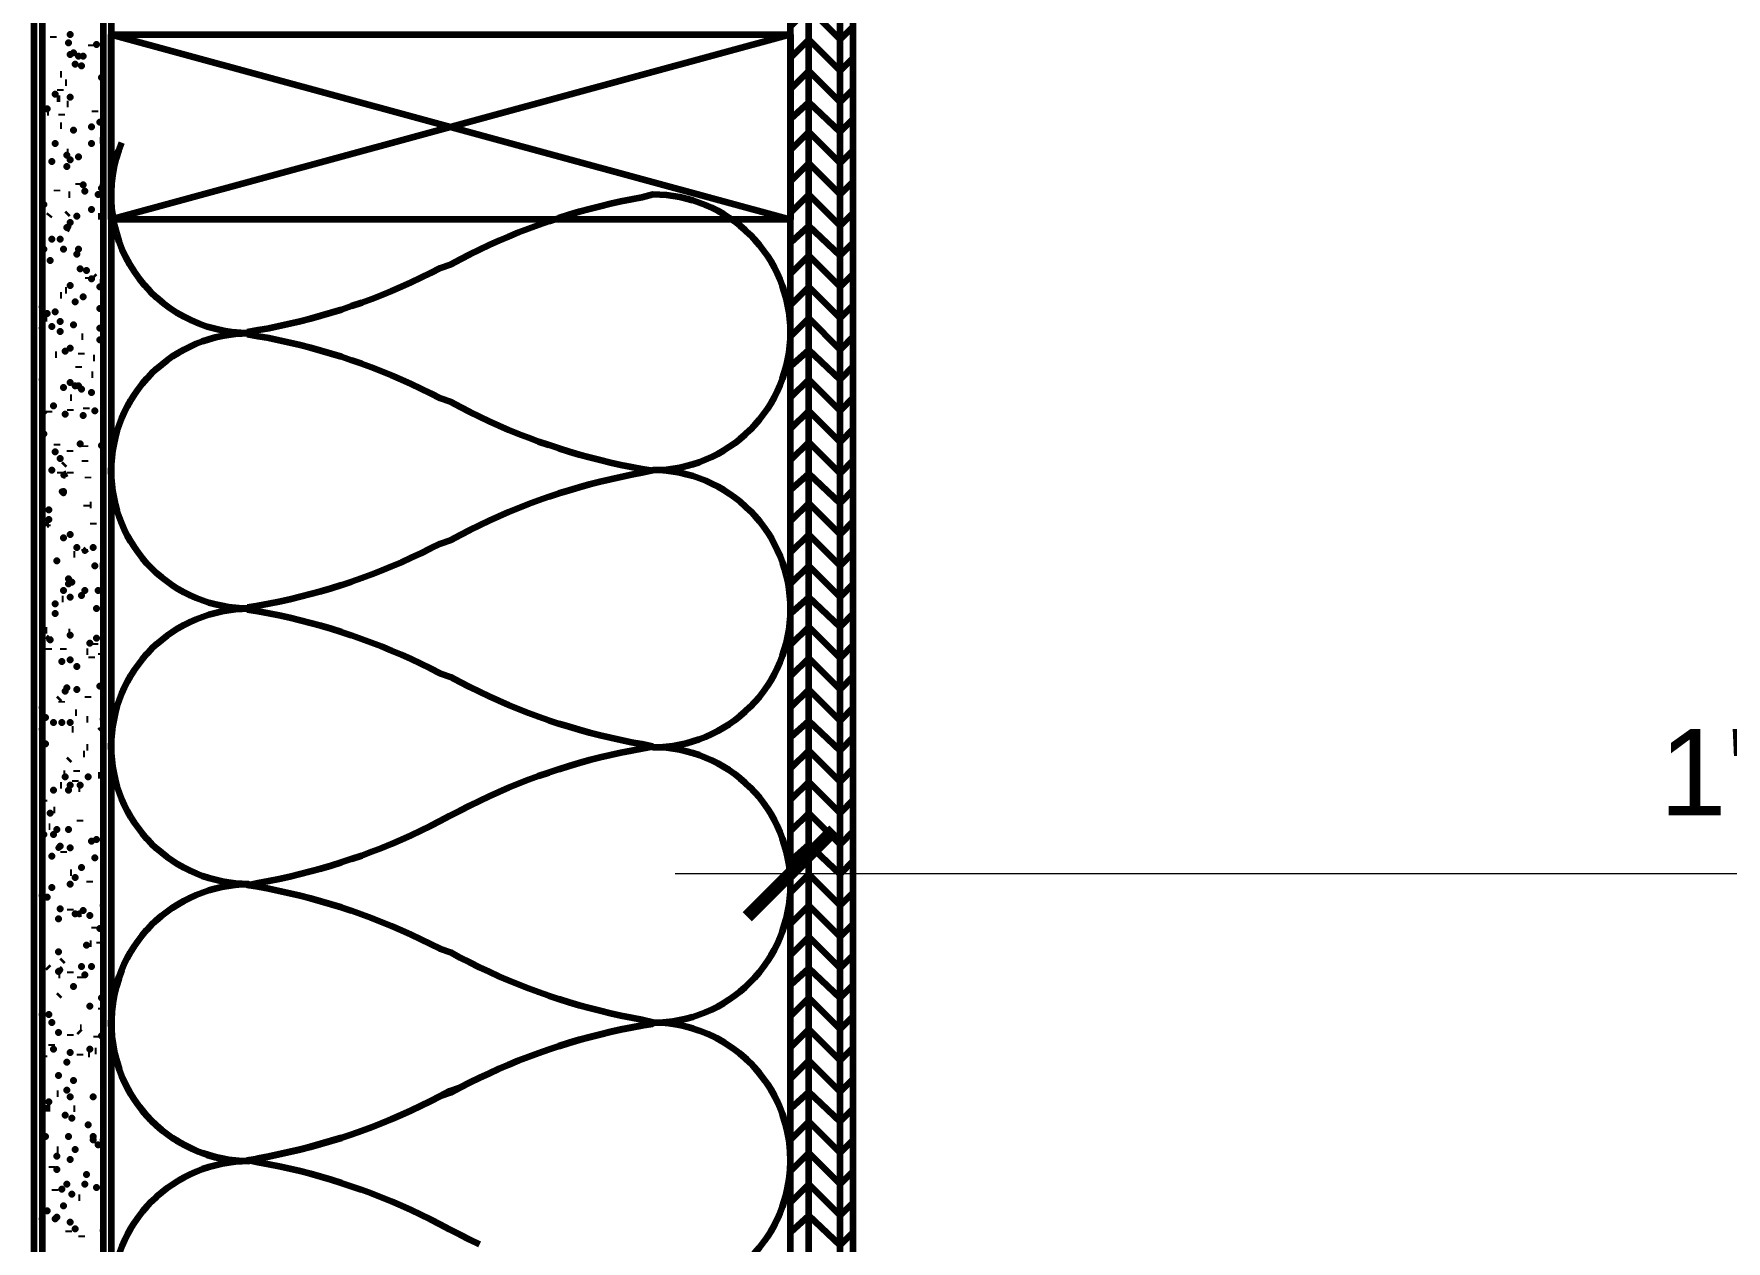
# Model space of a CAD drawing. Extents: x 207.7 to 257.7, y 176.6 to 255.2.
# Drawn here: x 210.38 to 225.05, y 224.95 to 235.4 of the extents above; entities that cross this region are included whole.
import ezdxf

# ---------------------------------------------------------------- set-up
doc = ezdxf.new("R2010")
doc.units = 0
doc.header["$MEASUREMENT"] = 0
for name, color, linetype, lineweight in [('Dt-Dim', 3, 'Continuous', 20), ('Dt-Line 1', 9, 'Continuous', 0), ('Dt-Line 2', 6, 'Continuous', 9), ('Dt-Line 3', 7, 'Continuous', 15)]:
    doc.layers.add(name, color=color, linetype=linetype, lineweight=lineweight)
doc.styles.get("Standard").update_dxf_attribs({"font": 'Arial.ttf'})
doc.dimstyles.new('1 & 1 Half111', dxfattribs={"dimtxt": 0.75, "dimasz": 0.75, "dimexe": 1, "dimexo": 0.375, "dimgap": 0.5, "dimtad": 1, "dimdec": 4, "dimzin": 3, "dimdsep": 46, "dimlunit": 4, "dimtxsty": 'Standard', "dimblk": 'ARCHTICK', "dimcen": 0.09375, "dimdle": 1, "dimclrd": 253, "dimclre": 253, "dimclrt": 256, "dimadec": 0, "dimazin": 0, "dimtfac": 0.6, "dimtdec": 4, "dimtix": 1, "dimtmove": 2, "dimatfit": 0, "dimfxl": 1, "dimfrac": 1, "dimtolj": 1, "dimtzin": 0, "dimlwd": 9, "dimlwe": 9, "dimarcsym": 0})

# ---------------------------------------------------------------- blocks, each defined once
blk = doc.blocks.new('_ARCHTICK')
at = {"color": 0, "linetype": 'ByBlock', "const_width": 0.15}
blk.add_lwpolyline([(-0.5, -0.5), (0.5, 0.5)], dxfattribs=at)
blk = doc.blocks.new('*D2')
at = {"layer": 'Defpoints', "color": 0, "transparency": 16777216}
for p in [(216.938, 228.766), (234.081, 228.823), (234.081, 228.13)]:
    blk.add_point(p, dxfattribs=at)
at = {"layer": 'Dt-Dim', "color": 253, "lineweight": 9, "transparency": 16777216}
for p, q in [((216.938, 228.391), (216.938, 227.13)), ((234.081, 228.448), (234.081, 227.13)), ((215.938, 228.13), (235.081, 228.13))]:
    blk.add_line(p, q, dxfattribs=at)
at = {"layer": 'Dt-Dim', "color": 253, "lineweight": 9, "transparency": 16777216, "xscale": 0.75, "yscale": 0.75, "zscale": 0.75, "rotation": 180}
blk.add_blockref('_ARCHTICK', (216.938, 228.13), dxfattribs=at)
at = {"layer": 'Dt-Dim', "color": 253, "lineweight": 9, "transparency": 16777216, "xscale": 0.75, "yscale": 0.75, "zscale": 0.75}
blk.add_blockref('_ARCHTICK', (234.081, 228.13), dxfattribs=at)
at = {"layer": 'Dt-Dim', "transparency": 16777216, "insert": (225.509, 229.007), "char_height": 0.75, "attachment_point": 5}
blk.add_mtext('\\A1;1\'-4"', dxfattribs=at)

msp = doc.modelspace()

# ---------------------------------------------------------------- linework, layer by layer
at = {"layer": 'Dt-Line 1', "linetype": 'Continuous', "lineweight": 158}
for p, q in [((210.55218, 235.36612), (210.55218, 235.3804)), ((210.88075, 235.29469), (210.88075, 235.30897)), ((210.45218, 235.03755), (210.46647, 235.03755)), ((210.60933, 235.05184), (210.62361, 235.05184)), ((210.60933, 234.92327), (210.60933, 234.90898)), ((210.65218, 234.9804), (210.66647, 234.9804)), ((210.66647, 234.79469), (210.68075, 234.79469)), ((210.49504, 234.72327), (210.50933, 234.72327)), ((210.62361, 234.69469), (210.62361, 234.70898)), ((210.90933, 234.73755), (210.90933, 234.72327)), ((210.60933, 234.60897), (210.62361, 234.60897)), ((210.66647, 234.38041), (210.68075, 234.38041)), ((210.95218, 234.4804), (210.96647, 234.4804)), ((210.58076, 234.05183), (210.58076, 234.03755)), ((210.76647, 234.10897), (210.76647, 234.09469)), ((210.68075, 234.00898), (210.69504, 234.00898)), ((210.50933, 233.82326), (210.52361, 233.83755)), ((210.66647, 233.83755), (210.68075, 233.85184)), ((210.9379, 233.82326), (210.95218, 233.82326)), ((210.65218, 233.1804), (210.66647, 233.1804)), ((210.85218, 233.29469), (210.85218, 233.28041)), ((210.89504, 233.30898), (210.90933, 233.29469)), ((210.95218, 233.25183), (210.96647, 233.25183)), ((210.60933, 233.13755), (210.62361, 233.13755)), ((210.48075, 232.93755), (210.49504, 232.93755)), ((210.79504, 232.7804), (210.80933, 232.7804)), ((210.56647, 232.62325), (210.58076, 232.62325)), ((210.79504, 232.62325), (210.79504, 232.63754)), ((210.89504, 232.59469), (210.90933, 232.59469)), ((210.76647, 232.52325), (210.76647, 232.50897)), ((210.88075, 232.45183), (210.89504, 232.45183)), ((210.50933, 232.13754), (210.50933, 232.12325)), ((210.69504, 232.25183), (210.70933, 232.25183)), ((210.69504, 232.15183), (210.69504, 232.13754)), ((210.8379, 232.15183), (210.8379, 232.16611)), ((210.46647, 232.12325), (210.48075, 232.10897)), ((210.96647, 232.12325), (210.98076, 232.12325)), ((210.58076, 231.85183), (210.58076, 231.83755)), ((210.69504, 231.7804), (210.69504, 231.79468)), ((210.82361, 231.83755), (210.82361, 231.82326)), ((210.82361, 231.70897), (210.82361, 231.69469)), ((210.60933, 231.60897), (210.60933, 231.59468)), ((210.6379, 231.66612), (210.65218, 231.6804)), ((210.69504, 231.60897), (210.69504, 231.59468)), ((210.85218, 231.55182), (210.85218, 231.56611)), ((210.8379, 231.32326), (210.8379, 231.30897)), ((210.86647, 231.32326), (210.88075, 231.32326)), ((210.89504, 231.16612), (210.89504, 231.15183)), ((210.72361, 230.89468), (210.7379, 230.89468)), ((210.95218, 230.79469), (210.96647, 230.79469)), ((210.45218, 230.43754), (210.46647, 230.43754)), ((210.62361, 230.50897), (210.6379, 230.50897)), ((210.48075, 230.23754), (210.49504, 230.23754)), ((210.68075, 230.22326), (210.69504, 230.22326)), ((210.90933, 230.12325), (210.90933, 230.10897)), ((210.50933, 230.06611), (210.50933, 230.0804)), ((210.6379, 230.06611), (210.6379, 230.0804)), ((210.8379, 230.05183), (210.85218, 230.05183)), ((210.88075, 230.00896), (210.88075, 229.99468)), ((210.96647, 230.02325), (210.96647, 230.03754)), ((210.59504, 229.63754), (210.60933, 229.65183)), ((210.85218, 229.65183), (210.85218, 229.66611)), ((210.62361, 229.60896), (210.62361, 229.62325)), ((210.7379, 229.52325), (210.75218, 229.52325)), ((210.70933, 229.3804), (210.72361, 229.3804)), ((210.8379, 229.46611), (210.85218, 229.46611)), ((210.95218, 229.36611), (210.96647, 229.3804)), ((210.8379, 229.22326), (210.85218, 229.22326)), ((210.68075, 229.10897), (210.69504, 229.12326)), ((210.80933, 229.16611), (210.82361, 229.16611)), ((210.6379, 228.99468), (210.65218, 228.99468)), ((210.7379, 228.93754), (210.7379, 228.92326)), ((210.75218, 229.00897), (210.75218, 229.02326)), ((210.9379, 228.98039), (210.95218, 228.98039)), ((210.96647, 229.02326), (210.98076, 229.02326)), ((210.46647, 228.76611), (210.46647, 228.75183)), ((210.60933, 228.89468), (210.62361, 228.89468)), ((210.76647, 228.86611), (210.78076, 228.86611)), ((210.55218, 228.6804), (210.56647, 228.6804)), ((210.50933, 228.53753), (210.52361, 228.53753)), ((210.78076, 228.5804), (210.78076, 228.59468)), ((210.6379, 228.32325), (210.6379, 228.30897)), ((210.96647, 228.28039), (210.98076, 228.28039)), ((210.69504, 228.13754), (210.70933, 228.13754)), ((210.86647, 228.05183), (210.86647, 228.06611)), ((210.69504, 227.82325), (210.69504, 227.80896)), ((210.90933, 227.65182), (210.90933, 227.66611)), ((210.86647, 227.52325), (210.88075, 227.52325)), ((210.95218, 227.52325), (210.95218, 227.53753)), ((210.49504, 227.32325), (210.50933, 227.30897)), ((210.62361, 227.36611), (210.6379, 227.38039)), ((210.59504, 227.25182), (210.60933, 227.25182)), ((210.69504, 227.28039), (210.69504, 227.26611)), ((210.78076, 227.23753), (210.78076, 227.22325)), ((210.59504, 227.06611), (210.60933, 227.08039)), ((210.96647, 226.95182), (210.96647, 226.96611)), ((210.69504, 226.73753), (210.69504, 226.72325)), ((210.76647, 226.76611), (210.78076, 226.75182)), ((210.78076, 226.79468), (210.79504, 226.79468)), ((210.92361, 226.72325), (210.92361, 226.70896)), ((210.5379, 226.63753), (210.5379, 226.65182)), ((210.78076, 226.55182), (210.78076, 226.5661)), ((210.85218, 226.5661), (210.86647, 226.5661)), ((210.90933, 226.59468), (210.92361, 226.59468)), ((210.46647, 226.55182), (210.46647, 226.53753)), ((210.58076, 226.22325), (210.59504, 226.22325)), ((210.72361, 226.09468), (210.7379, 226.09468)), ((210.58076, 225.73753), (210.59504, 225.73753)), ((210.90933, 225.79468), (210.92361, 225.80896)), ((210.5379, 225.59467), (210.5379, 225.58039)), ((210.46647, 225.52325), (210.48075, 225.52325)), ((210.56647, 225.38039), (210.56647, 225.39467)), ((210.76647, 225.32325), (210.78076, 225.32325)), ((210.68075, 225.03753), (210.68075, 225.02324)), ((210.79504, 224.99467), (210.79504, 224.98039))]:
    msp.add_line(p, q, dxfattribs=at)
at = {"layer": 'Dt-Line 1', "linetype": 'Continuous', "lineweight": 211}
for p, q in [((216.93791, 235.3947), (211.05218, 233.79469)), ((211.05218, 235.3947), (216.93791, 233.79469))]:
    msp.add_line(p, q, dxfattribs=at)
at = {"layer": 'Dt-Line 1', "linetype": 'Continuous', "lineweight": 158}
for points in [[(217.48077, 235.46612), (217.36648, 235.35183), (217.09505, 235.62327), (216.93791, 235.46612)], [(210.69504, 235.3947), (210.69504, 235.3947), (210.69504, 235.39471)], [(210.68075, 235.32326), (210.68075, 235.32326), (210.68075, 235.32327)], [(210.69504, 235.22327), (210.69504, 235.22327), (210.69504, 235.22328)], [(210.72361, 235.23755), (210.72361, 235.23755), (210.72361, 235.23757)], [(210.92361, 235.30897), (210.92361, 235.30897), (210.92361, 235.30899)], [(217.48077, 235.19469), (217.36648, 235.08041), (217.09505, 235.35183), (216.93791, 235.19469)], [(210.7379, 235.13754), (210.7379, 235.13754), (210.7379, 235.13756)], [(210.76647, 235.20898), (210.76647, 235.20898), (210.76647, 235.20899)], [(210.79504, 235.12326), (210.79504, 235.12326), (210.79504, 235.12327)], [(210.80933, 235.20898), (210.80933, 235.20898), (210.80933, 235.20899)], [(217.48077, 234.92327), (217.36648, 234.80897), (217.09505, 235.08041), (216.93791, 234.92327)], [(210.96647, 235.02326), (210.96647, 235.02326), (210.96647, 235.02327)], [(210.56647, 234.88041), (210.56647, 234.88041), (210.56647, 234.88042)], [(210.60933, 234.83754), (210.59504, 234.83754), (210.58076, 234.83754)], [(217.48077, 234.66612), (217.36648, 234.55184), (217.09505, 234.80897), (216.93791, 234.66612)], [(210.49504, 234.75184), (210.49504, 234.75184), (210.49504, 234.75185)], [(210.95218, 234.63754), (210.95218, 234.63754), (210.95218, 234.63756)], [(210.72361, 234.56612), (210.72361, 234.56612), (210.72361, 234.56614)], [(210.88075, 234.59469), (210.88075, 234.59469), (210.88075, 234.5947)], [(217.48077, 234.39469), (217.36648, 234.2804), (217.09505, 234.55184), (216.93791, 234.39469)], [(210.56647, 234.45183), (210.56647, 234.45183), (210.56647, 234.45184)], [(210.66647, 234.35184), (210.66647, 234.35184), (210.66647, 234.35185)], [(210.76647, 234.33755), (210.76647, 234.33755), (210.76647, 234.33756)], [(210.88075, 234.45183), (210.88075, 234.45183), (210.88075, 234.45184)], [(210.5379, 234.29469), (210.5379, 234.29469), (210.5379, 234.2947)], [(210.66647, 234.25183), (210.66647, 234.25183), (210.66647, 234.25184)], [(210.69504, 234.30897), (210.69504, 234.30897), (210.69504, 234.30899)], [(217.48077, 234.12326), (217.36648, 234.00898), (217.09505, 234.2804), (216.93791, 234.12326)], [(210.80933, 234.09469), (210.80933, 234.09469), (210.80933, 234.0947)], [(210.96647, 234.06611), (210.96647, 234.06611), (210.96647, 234.06613)], [(210.98076, 234.09469), (210.98076, 234.09469), (210.98076, 234.0947)], [(210.46647, 233.92326), (210.46647, 233.92326), (210.46647, 233.92327)], [(210.82361, 234.03755), (210.82361, 234.03755), (210.82361, 234.03756)], [(210.9379, 234.00898), (210.9379, 234.00898), (210.9379, 234.00899)], [(217.48077, 233.85184), (217.36648, 233.73754), (217.09505, 234.00898), (216.93791, 233.85184)], [(210.69504, 233.76611), (210.69504, 233.76611), (210.69504, 233.76613)], [(210.75218, 233.82326), (210.75218, 233.82326), (210.75218, 233.82328)], [(210.88075, 233.8804), (210.88075, 233.8804), (210.88075, 233.88041)], [(210.5379, 233.62326), (210.5379, 233.62326), (210.5379, 233.62328)], [(210.60933, 233.62326), (210.60933, 233.62326), (210.60933, 233.62328)], [(210.66647, 233.72326), (210.69504, 233.70897)], [(217.48077, 233.59468), (217.36648, 233.48041), (217.09505, 233.73754), (216.93791, 233.59468)], [(210.46647, 233.53754), (210.46647, 233.53754), (210.46647, 233.53756)], [(210.6379, 233.53754), (210.6379, 233.53754), (210.6379, 233.53756)], [(210.75218, 233.49469), (210.75218, 233.49469), (210.75218, 233.49471)], [(210.76647, 233.53754), (210.76647, 233.53754), (210.76647, 233.53756)], [(217.48077, 233.32326), (217.36648, 233.20897), (217.09505, 233.48041), (216.93791, 233.32326)], [(210.52361, 233.43755), (210.52361, 233.43755), (210.52361, 233.43756)], [(210.78076, 233.36611), (210.78076, 233.36611), (210.78076, 233.36613)], [(210.8379, 233.35183), (210.8379, 233.35183), (210.8379, 233.35184)], [(210.69504, 233.22326), (210.69504, 233.22326), (210.69504, 233.22327)], [(210.88075, 233.28041), (210.88075, 233.28041), (210.88075, 233.28042)], [(210.95218, 233.20897), (210.95218, 233.20897), (210.95218, 233.20898)], [(217.48077, 233.05183), (217.36648, 232.93755), (217.09505, 233.20897), (216.93791, 233.05183)], [(210.45218, 233.03754), (210.45218, 233.03754), (210.45218, 233.03756)], [(210.7379, 233.08041), (210.7379, 233.08041), (210.7379, 233.08042)], [(210.80933, 233.12326), (210.80933, 233.12326), (210.80933, 233.12328)], [(210.95218, 233.02326), (210.95218, 233.02326), (210.95218, 233.02327)], [(210.49504, 232.9804), (210.49504, 232.9804), (210.49504, 232.98041)], [(210.56647, 232.99468), (210.56647, 232.99468), (210.56647, 232.9947)], [(210.60933, 232.90898), (210.60933, 232.90898), (210.60933, 232.90899)], [(210.72361, 232.8804), (210.72361, 232.8804), (210.72361, 232.88041)], [(217.48077, 232.7804), (217.36648, 232.66611), (217.09505, 232.93755), (216.93791, 232.7804)], [(210.45218, 232.85183), (210.45218, 232.85183), (210.45218, 232.85184)], [(210.5379, 232.86611), (210.5379, 232.86611), (210.5379, 232.86613)], [(210.60933, 232.82325), (210.60933, 232.82325), (210.60933, 232.82327)], [(210.95218, 232.85183), (210.95218, 232.85183), (210.95218, 232.85184)], [(210.95218, 232.75183), (210.95218, 232.75183), (210.95218, 232.75185)], [(212.23305, 232.79966), (212.32484, 232.78432), (212.4163, 232.76742), (212.50739, 232.74895), (212.59811, 232.72894), (212.68844, 232.70738), (212.77834, 232.68428), (212.86781, 232.65965), (212.95683, 232.63349), (213.04537, 232.60581), (213.13342, 232.57662), (213.22095, 232.54593), (213.30795, 232.51373), (213.3944, 232.48004), (213.48027, 232.44487), (213.56555, 232.40822), (213.65023, 232.37009), (213.73427, 232.3305), (213.81766, 232.28944), (213.90039, 232.24694), (213.99294, 232.21521), (214.07497, 232.17125), (214.15769, 232.12873), (214.24107, 232.08767), (214.32511, 232.04807), (214.40978, 232.00994), (214.49506, 231.97327), (214.58093, 231.93809), (214.66737, 231.90439), (214.75437, 231.87219), (214.8419, 231.84149), (214.92994, 231.81229), (215.01848, 231.7846), (215.10749, 231.75844), (215.19696, 231.7338), (215.28687, 231.71069), (215.37719, 231.68912), (215.4679, 231.66909), (215.559, 231.65062), (215.65045, 231.63371), (215.74224, 231.61836), (215.65045, 231.59852), (215.559, 231.58161), (215.4679, 231.56313), (215.37719, 231.54311), (215.28687, 231.52154), (215.19696, 231.49843), (215.10749, 231.47379), (215.01848, 231.44763), (214.92994, 231.41994), (214.8419, 231.39074), (214.75437, 231.36004), (214.66737, 231.32784), (214.58093, 231.29414), (214.49506, 231.25896), (214.40978, 231.2223), (214.32511, 231.18416), (214.24107, 231.14456), (214.15769, 231.1035), (214.07497, 231.06098), (213.99294, 231.01702), (213.90084, 230.98553), (213.81812, 230.94301), (213.73473, 230.90195), (213.6507, 230.86235), (213.56603, 230.82421), (213.48075, 230.78755), (213.39488, 230.75237), (213.30843, 230.71867), (213.22144, 230.68647), (213.13391, 230.65577), (213.04586, 230.62657), (212.95733, 230.59888), (212.86831, 230.57272), (212.77884, 230.54808), (212.68894, 230.52497), (212.59862, 230.5034), (212.5079, 230.48338), (212.41681, 230.46491), (212.32535, 230.44799), (212.23356, 230.43265)], [(210.65218, 232.65183), (210.65218, 232.65183), (210.65218, 232.65184)], [(210.69504, 232.6804), (210.69504, 232.6804), (210.69504, 232.68041)], [(217.48077, 232.52325), (217.36648, 232.40898), (217.09505, 232.66611), (216.93791, 232.52325)], [(210.45218, 232.40898), (210.45218, 232.40898), (210.45218, 232.40899)], [(210.6379, 232.33754), (210.6379, 232.33754), (210.6379, 232.33755)], [(210.69504, 232.3804), (210.69504, 232.3804), (210.69504, 232.38042)], [(210.7379, 232.35183), (210.7379, 232.35183), (210.7379, 232.35185)], [(210.76647, 232.35183), (210.76647, 232.35183), (210.76647, 232.35185)], [(210.79504, 232.32325), (210.79504, 232.32325), (210.79504, 232.32327)], [(210.88075, 232.29468), (210.88075, 232.29468), (210.88075, 232.2947)], [(217.48077, 232.25183), (217.36648, 232.13754), (217.09505, 232.40898), (216.93791, 232.25183)], [(210.55218, 232.1804), (210.55218, 232.1804), (210.55218, 232.18042)], [(210.90933, 232.13754), (210.90933, 232.13754), (210.90933, 232.13755)], [(217.48077, 231.9804), (217.36648, 231.86612), (217.09505, 232.13754), (216.93791, 231.9804)], [(210.65218, 232.10897), (210.65218, 232.10897), (210.65218, 232.10898)], [(210.80933, 232.09468), (210.80933, 232.09468), (210.80933, 232.0947)], [(210.46647, 231.93754), (210.46647, 231.93754), (210.46647, 231.93755)], [(210.78076, 231.85183), (210.78076, 231.85183), (210.78076, 231.85185)], [(217.48077, 231.70897), (217.36648, 231.59468), (217.09505, 231.86612), (216.93791, 231.70897)], [(210.56647, 231.7804), (210.56647, 231.7804), (210.56647, 231.78041)], [(210.60933, 231.72326), (210.60933, 231.72326), (210.60933, 231.72327)], [(210.96647, 231.83755), (210.96647, 231.83755), (210.96647, 231.83756)], [(210.5379, 231.62325), (210.5379, 231.62325), (210.5379, 231.62327)], [(210.66647, 231.59468), (210.6379, 231.5804), (210.65218, 231.5804)], [(217.48077, 231.45182), (217.36648, 231.33755), (217.09505, 231.59468), (216.93791, 231.45182)], [(210.50933, 231.2804), (210.50933, 231.2804), (210.50933, 231.28042)], [(217.48077, 231.1804), (217.36648, 231.06611), (217.09505, 231.33755), (216.93791, 231.1804)], [(210.50933, 231.15183), (210.49504, 231.15183), (210.49504, 231.13754)], [(210.50933, 231.19468), (210.50933, 231.19468), (210.50933, 231.19469)], [(210.6379, 231.03754), (210.6379, 231.03754), (210.6379, 231.03755)], [(217.48077, 230.90897), (217.36648, 230.79469), (217.09505, 231.06611), (216.93791, 230.90897)], [(210.58076, 230.83754), (210.58076, 230.83754), (210.58076, 230.83755)], [(210.75218, 230.95183), (210.75218, 230.95183), (210.75218, 230.95184)], [(210.8379, 230.93754), (210.82361, 230.92326), (210.82361, 230.93754)], [(210.89504, 230.95183), (210.89504, 230.95183), (210.89504, 230.95184)], [(210.68075, 230.68039), (210.68075, 230.68039), (210.68075, 230.68041)], [(210.90933, 230.79469), (210.90933, 230.79469), (210.90933, 230.7947)], [(217.48077, 230.63754), (217.36648, 230.52325), (217.09505, 230.79469), (216.93791, 230.63754)], [(210.6379, 230.5804), (210.6379, 230.5804), (210.6379, 230.58041)], [(210.68075, 230.63754), (210.68075, 230.63754), (210.68075, 230.63756)], [(210.69504, 230.52325), (210.69504, 230.52325), (210.69504, 230.52326)], [(210.70933, 230.65183), (210.70933, 230.65183), (210.70933, 230.65184)], [(210.79504, 230.53754), (210.79504, 230.53754), (210.79504, 230.53755)], [(210.82361, 230.5804), (210.82361, 230.5804), (210.82361, 230.58041)], [(210.9379, 230.5804), (210.9379, 230.5804), (210.9379, 230.58041)], [(217.48077, 230.38039), (217.36648, 230.26611), (217.09505, 230.52325), (216.93791, 230.38039)], [(210.56647, 230.46611), (210.56647, 230.46611), (210.56647, 230.46613)], [(210.56647, 230.38039), (210.56647, 230.38039), (210.56647, 230.38041)], [(210.92361, 230.42326), (210.92361, 230.42326), (210.92361, 230.42327)], [(217.48077, 230.10897), (217.36648, 229.99468), (217.09505, 230.26611), (216.93791, 230.10897)], [(210.52361, 230.15182), (210.50933, 230.16611), (210.52361, 230.18039)], [(210.69504, 230.19468), (210.69504, 230.19468), (210.69504, 230.19469)], [(210.86647, 230.12325), (210.86647, 230.12325), (210.86647, 230.12326)], [(210.92361, 230.16611), (210.92361, 230.16611), (210.92361, 230.16612)], [(210.62361, 229.96611), (210.62361, 229.96611), (210.62361, 229.96612)], [(210.69504, 229.98039), (210.69504, 229.98039), (210.69504, 229.98041)], [(217.48077, 229.83754), (217.36648, 229.72326), (217.09505, 229.99468), (216.93791, 229.83754)], [(210.75218, 229.92326), (210.75218, 229.92326), (210.75218, 229.92327)], [(210.65218, 229.70896), (210.65218, 229.70896), (210.65218, 229.70898)], [(210.66647, 229.73754), (210.66647, 229.73754), (210.66647, 229.73756)], [(210.75218, 229.72326), (210.75218, 229.72326), (210.75218, 229.72327)], [(210.95218, 229.75183), (210.95218, 229.75183), (210.95218, 229.75184)], [(217.48077, 229.56611), (217.36648, 229.45183), (217.09505, 229.72326), (216.93791, 229.56611)], [(210.45218, 229.56611), (210.45218, 229.56611), (210.45218, 229.56613)], [(210.45218, 229.3804), (210.45218, 229.3804), (210.45218, 229.38041)], [(210.48075, 229.4804), (210.48075, 229.4804), (210.48075, 229.48041)], [(210.55218, 229.43753), (210.55218, 229.43753), (210.55218, 229.43755)], [(210.69504, 229.43753), (210.69504, 229.43753), (210.69504, 229.43755)], [(210.98076, 229.46611), (210.98076, 229.46611), (210.98076, 229.46613)], [(217.48077, 229.30897), (217.36648, 229.19468), (217.09505, 229.45183), (216.93791, 229.30897)], [(210.48075, 229.25182), (210.48075, 229.25182), (210.48075, 229.25183)], [(217.48077, 229.03754), (217.36648, 228.92326), (217.09505, 229.19468), (216.93791, 229.03754)], [(210.65218, 228.96611), (210.65218, 228.96611), (210.65218, 228.96612)], [(210.85218, 228.96611), (210.85218, 228.96611), (210.85218, 228.96612)], [(217.48077, 228.76611), (217.36648, 228.65183), (217.09505, 228.92326), (216.93791, 228.76611)], [(210.55218, 228.85183), (210.55218, 228.85183), (210.55218, 228.85184)], [(210.68075, 228.85183), (210.68075, 228.85183), (210.68075, 228.85184)], [(210.69504, 228.89468), (210.69504, 228.89468), (210.69504, 228.89469)], [(210.78076, 228.89468), (210.78076, 228.89468), (210.78076, 228.89469)], [(210.52361, 228.65183), (210.52361, 228.65183), (210.52361, 228.65184)], [(217.48077, 228.49468), (217.36648, 228.3804), (217.09505, 228.65183), (216.93791, 228.49468)], [(210.58076, 228.50897), (210.58076, 228.50897), (210.58076, 228.50898)], [(210.68075, 228.50897), (210.68075, 228.50897), (210.68075, 228.50898)], [(210.46647, 228.46611), (210.46647, 228.46611), (210.46647, 228.46613)], [(210.55218, 228.46611), (210.55218, 228.46611), (210.55218, 228.46613)], [(210.69504, 228.35182), (210.69504, 228.35182), (210.69504, 228.35183)], [(210.88075, 228.40897), (210.88075, 228.40897), (210.88075, 228.40898)], [(210.92361, 228.42325), (210.92361, 228.42325), (210.92361, 228.42327)], [(217.48077, 228.23754), (217.36648, 228.12325), (217.09505, 228.3804), (216.93791, 228.23754)], [(210.5379, 228.28039), (210.5379, 228.28039), (210.5379, 228.2804)], [(210.79504, 228.18039), (210.79504, 228.18039), (210.79504, 228.1804)], [(210.90933, 228.2661), (210.90933, 228.2661), (210.90933, 228.26612)], [(210.69504, 228.03754), (210.69504, 228.03754), (210.69504, 228.03755)], [(210.7379, 228.09468), (210.7379, 228.09468), (210.7379, 228.09469)], [(217.48077, 227.96611), (217.36648, 227.85182), (217.09505, 228.12325), (216.93791, 227.96611)], [(210.45218, 227.93754), (210.45218, 227.93754), (210.45218, 227.93755)], [(210.49504, 227.92325), (210.49504, 227.92325), (210.49504, 227.92326)], [(210.5379, 228.00896), (210.5379, 228.00896), (210.5379, 228.00897)], [(210.59504, 227.73753), (210.59504, 227.73753), (210.59504, 227.73755)], [(210.60933, 227.82325), (210.60933, 227.82325), (210.60933, 227.82326)], [(210.7379, 227.7804), (210.7379, 227.7804), (210.7379, 227.78041)], [(210.79504, 227.7804), (210.76647, 227.7804), (210.78076, 227.7804)], [(210.80933, 227.80896), (210.80933, 227.80896), (210.80933, 227.80897)], [(210.86647, 227.76611), (210.86647, 227.76611), (210.86647, 227.76612)], [(210.98076, 227.85182), (210.98076, 227.85182), (210.98076, 227.85184)], [(217.48077, 227.69468), (217.36648, 227.5804), (217.09505, 227.85182), (216.93791, 227.69468)], [(210.95218, 227.65182), (210.95218, 227.65182), (210.95218, 227.65183)], [(210.59504, 227.45182), (210.59504, 227.45182), (210.59504, 227.45183)], [(210.8379, 227.50897), (210.8379, 227.50897), (210.8379, 227.50898)], [(217.48077, 227.42325), (217.36648, 227.30897), (217.09505, 227.5804), (216.93791, 227.42325)], [(210.59504, 227.30897), (210.60933, 227.29468), (210.59504, 227.28039)], [(210.79504, 227.32325), (210.79504, 227.32325), (210.79504, 227.32326)], [(210.88075, 227.32325), (210.88075, 227.32325), (210.88075, 227.32326)], [(217.48077, 227.16611), (217.36648, 227.05182), (217.09505, 227.30897), (216.93791, 227.16611)], [(210.72361, 227.15182), (210.72361, 227.15182), (210.72361, 227.15183)], [(210.82361, 227.25182), (210.82361, 227.25182), (210.82361, 227.25183)], [(210.96647, 227.05182), (210.96647, 227.05182), (210.96647, 227.05183)], [(217.48077, 226.89468), (217.36648, 226.78039), (217.09505, 227.05182), (216.93791, 226.89468)], [(210.45218, 226.90896), (210.45218, 226.90896), (210.45218, 226.90898)], [(210.50933, 226.90896), (210.50933, 226.90896), (210.50933, 226.90898)], [(210.86647, 226.98039), (210.86647, 226.98039), (210.86647, 226.98041)], [(210.5379, 226.83753), (210.5379, 226.83753), (210.5379, 226.83755)], [(210.59504, 226.75182), (210.59504, 226.75182), (210.59504, 226.75183)], [(210.96647, 226.72325), (210.96647, 226.72325), (210.96647, 226.72326)], [(217.48077, 226.62325), (217.36648, 226.50897), (217.09505, 226.78039), (216.93791, 226.62325)], [(210.55218, 226.60896), (210.55218, 226.60896), (210.55218, 226.60898)], [(210.69504, 226.58039), (210.69504, 226.58039), (210.69504, 226.5804)], [(210.86647, 226.60896), (210.86647, 226.60896), (210.86647, 226.60898)], [(210.66647, 226.49468), (210.66647, 226.49468), (210.66647, 226.49469)], [(217.48077, 226.35182), (217.36648, 226.23754), (217.09505, 226.50897), (216.93791, 226.35182)], [(210.59504, 226.38039), (210.59504, 226.38039), (210.59504, 226.3804)], [(210.72361, 226.33753), (210.72361, 226.33753), (210.72361, 226.33755)], [(210.50933, 226.15182), (210.50933, 226.15182), (210.50933, 226.15184)], [(210.69504, 226.19468), (210.69504, 226.19468), (210.69504, 226.19469)], [(210.89504, 226.19468), (210.89504, 226.19468), (210.89504, 226.19469)], [(217.48077, 226.09468), (217.36648, 225.98039), (217.09505, 226.23754), (216.93791, 226.09468)], [(210.52361, 226.09468), (210.49504, 226.09468), (210.48075, 226.09468)], [(210.65218, 226.03753), (210.65218, 226.03753), (210.65218, 226.03755)], [(210.70933, 226.00896), (210.70933, 226.00896), (210.70933, 226.00897)], [(217.48077, 225.82325), (217.36648, 225.70896), (217.09505, 225.98039), (216.93791, 225.82325)], [(210.48075, 225.85182), (210.48075, 225.85182), (210.48075, 225.85183)], [(210.85218, 225.95182), (210.85218, 225.95182), (210.85218, 225.95183)], [(210.89504, 225.85182), (210.89504, 225.85182), (210.89504, 225.85183)], [(210.7379, 225.73753), (210.7379, 225.73753), (210.7379, 225.73755)], [(210.89504, 225.82325), (210.89504, 225.82325), (210.89504, 225.82326)], [(210.9379, 225.78039), (210.9379, 225.78039), (210.9379, 225.7804)], [(210.98076, 225.82325), (210.98076, 225.82325), (210.98076, 225.82326)], [(217.48077, 225.55182), (217.36648, 225.43753), (217.09505, 225.70896), (216.93791, 225.55182)], [(210.58076, 225.68039), (210.58076, 225.68039), (210.58076, 225.6804)], [(210.58076, 225.5661), (210.58076, 225.5661), (210.58076, 225.56612)], [(210.69504, 225.65182), (210.69504, 225.65182), (210.69504, 225.65183)], [(210.62361, 225.39467), (210.62361, 225.39467), (210.62361, 225.39469)], [(210.66647, 225.43753), (210.66647, 225.43753), (210.66647, 225.43755)], [(210.82361, 225.43753), (210.82361, 225.43753), (210.82361, 225.43755)], [(210.8379, 225.52325), (210.8379, 225.52325), (210.8379, 225.52326)], [(210.92361, 225.40896), (210.92361, 225.40896), (210.92361, 225.40897)], [(217.48077, 225.28039), (217.36648, 225.16611), (217.09505, 225.43753), (216.93791, 225.28039)], [(210.6379, 225.25182), (210.6379, 225.25182), (210.6379, 225.25183)], [(210.70933, 225.35182), (210.70933, 225.35182), (210.70933, 225.35183)], [(210.45218, 225.13753), (210.45218, 225.13753), (210.45218, 225.13754)], [(210.49504, 225.20896), (210.49504, 225.20896), (210.49504, 225.20897)], [(210.69504, 225.10896), (210.69504, 225.10896), (210.69504, 225.10897)], [(217.48077, 225.02324), (217.36648, 224.90896), (217.09505, 225.16611), (216.93791, 225.02324)], [(210.7379, 225.05182), (210.7379, 225.05182), (210.7379, 225.05183)], [(210.98076, 225.03753), (210.98076, 225.03753), (210.98076, 225.03754)]]:
    msp.add_lwpolyline(points, dxfattribs=at)
for points in [[(210.69504, 234.85184), (210.69504, 234.85185), (210.69504, 234.85184)], [(210.6379, 231.43754), (210.6379, 231.43755), (210.6379, 231.42325), (210.62361, 231.43754)], [(210.69504, 231.06611), (210.69504, 231.06612), (210.69504, 231.06611)], [(210.62361, 229.43753), (210.62361, 229.43755), (210.62361, 229.43753)], [(210.60933, 228.3661), (210.60933, 228.36612), (210.59504, 228.35182)], [(210.56647, 225.13753), (210.56647, 225.13754), (210.58076, 225.15182), (210.58076, 225.15182)]]:
    msp.add_lwpolyline(points, close=True, dxfattribs=at)
for points in [[(211.14381, 227.28889, 0.25072767), (211.25262, 226.16857, 0.25072407), (212.24504, 225.63753, -0.41421734), (211.05218, 226.83039, -0.41421783), (212.24504, 228.03754, -0.41421636), (211.05218, 229.23039, -0.41421613), (212.24504, 230.42326, -0.41421855), (211.05218, 231.61611, -0.41421953), (212.24504, 232.80897, -0.25072743), (211.25262, 233.34002, -0.25072812), (211.14381, 234.46033)], [(216.71682, 224.95287, 0.2807236), (216.80528, 226.19134, 0.28072589), (215.74505, 226.83753, 0.41421795), (216.93791, 228.0304, 0.41421746), (215.74505, 229.22326, 0.41421746), (216.93791, 230.41611, 0.41421867), (215.74505, 231.62325, 0.41421527), (216.93791, 232.81611, 0.41421625), (215.74505, 234.00898), (215.65045, 233.98424), (215.559, 233.96733), (215.4679, 233.94885), (215.37719, 233.92883), (215.28687, 233.90726), (215.19696, 233.88415), (215.10749, 233.85951), (215.01848, 233.83334), (214.92994, 233.80566), (214.8419, 233.77646), (214.75437, 233.74575), (214.66737, 233.71355), (214.58093, 233.67985), (214.49506, 233.64467), (214.40978, 233.60801), (214.32511, 233.56987), (214.24107, 233.53027), (214.15769, 233.48921), (214.07497, 233.4467), (213.99294, 233.40273), (213.90084, 233.37125), (213.81812, 233.32874), (213.73473, 233.28768), (213.6507, 233.24808), (213.56603, 233.20994), (213.48075, 233.17328), (213.39488, 233.1381), (213.30843, 233.1044), (213.22144, 233.07219), (213.13391, 233.04149), (213.04586, 233.01229), (212.95733, 232.98461), (212.86831, 232.95844), (212.77884, 232.9338), (212.68894, 232.91069), (212.59862, 232.88912), (212.5079, 232.86909), (212.41681, 232.85062), (212.32535, 232.83371), (212.23356, 232.81836)], [(215.74505, 224.45182, 0.4142146), (216.93791, 225.64467, 0.41421746), (215.74505, 226.83753), (215.65045, 226.86227), (215.559, 226.87919), (215.4679, 226.89766), (215.37719, 226.91768), (215.28687, 226.93925), (215.19696, 226.96236), (215.10749, 226.987), (215.01848, 227.01317), (214.92994, 227.04085), (214.8419, 227.07005), (214.75437, 227.10075), (214.66737, 227.13296), (214.58093, 227.16665), (214.49506, 227.20184), (214.40978, 227.2385), (214.32511, 227.27663), (214.24107, 227.31623), (214.15769, 227.3573), (214.07497, 227.39981), (213.99294, 227.44377), (213.90039, 227.4755), (213.81766, 227.51801), (213.73427, 227.55906), (213.65023, 227.59866), (213.56555, 227.63678), (213.48027, 227.67344), (213.3944, 227.70861), (213.30795, 227.7423), (213.22095, 227.77449), (213.13342, 227.80519), (213.04537, 227.83438), (212.95683, 227.86205), (212.86781, 227.88821), (212.77834, 227.91284), (212.68844, 227.93594), (212.59811, 227.9575), (212.50739, 227.97752), (212.4163, 227.99598), (212.32484, 228.01288), (212.23305, 228.02822), (212.32535, 228.04799), (212.41681, 228.0649), (212.5079, 228.08337), (212.59862, 228.1034), (212.68894, 228.12496), (212.77884, 228.14807), (212.86831, 228.17271), (212.95733, 228.19888), (213.04586, 228.22656), (213.13391, 228.25576), (213.22144, 228.28647), (213.30843, 228.31867), (213.39488, 228.35237), (213.48075, 228.38755), (213.56603, 228.42421), (213.6507, 228.46235), (213.73473, 228.50195), (213.81812, 228.54301), (213.90084, 228.58553), (213.98287, 228.62949), (214.07497, 228.67527), (214.15769, 228.71778), (214.24107, 228.75884), (214.32511, 228.79844), (214.40978, 228.83658), (214.49506, 228.87324), (214.58093, 228.90842), (214.66737, 228.94212), (214.75437, 228.97432), (214.8419, 229.00502), (214.92994, 229.03422), (215.01848, 229.06191), (215.10749, 229.08807), (215.19696, 229.11272), (215.28687, 229.13582), (215.37719, 229.15739), (215.4679, 229.17742), (215.559, 229.19589), (215.65045, 229.2128), (215.74224, 229.22815), (215.65045, 229.24799), (215.559, 229.2649), (215.4679, 229.28337), (215.37719, 229.3034), (215.28687, 229.32497), (215.19696, 229.34808), (215.10749, 229.37272), (215.01848, 229.39888), (214.92994, 229.42657), (214.8419, 229.45577), (214.75437, 229.48647), (214.66737, 229.51868), (214.58093, 229.55237), (214.49506, 229.58755), (214.40978, 229.62422), (214.32511, 229.66235), (214.24107, 229.70195), (214.15769, 229.74301), (214.07497, 229.78553), (213.99294, 229.82949), (213.90039, 229.86122), (213.81766, 229.90373), (213.73427, 229.94478), (213.65023, 229.98437), (213.56555, 230.0225), (213.48027, 230.05915), (213.3944, 230.09433), (213.30795, 230.12801), (213.22095, 230.16021), (213.13342, 230.1909), (213.04537, 230.22009), (212.95683, 230.24777), (212.86781, 230.27393), (212.77834, 230.29856), (212.68844, 230.32166), (212.59811, 230.34322), (212.50739, 230.36323), (212.4163, 230.38169), (212.32484, 230.39859), (212.23305, 230.41393)], [(214.24107, 224.91623), (214.15769, 224.95729), (214.07497, 224.9998), (213.98242, 225.04583), (213.90039, 225.08978), (213.81766, 225.13229), (213.73427, 225.17334), (213.65023, 225.21294), (213.56555, 225.25106), (213.48027, 225.28772), (213.3944, 225.32289), (213.30795, 225.35658), (213.22095, 225.38877), (213.13342, 225.41947), (213.04537, 225.44866), (212.95683, 225.47634), (212.86781, 225.50249), (212.77834, 225.52712), (212.68844, 225.55022), (212.59811, 225.57178), (212.50739, 225.5918), (212.4163, 225.61026), (212.32484, 225.62716), (212.23356, 225.64692), (212.32535, 225.66227), (212.41681, 225.67918), (212.5079, 225.69765), (212.59862, 225.71768), (212.68894, 225.73925), (212.77884, 225.76235), (212.86831, 225.787), (212.95733, 225.81316), (213.04586, 225.84085), (213.13391, 225.87005), (213.22144, 225.90075), (213.30843, 225.93295), (213.39488, 225.96665), (213.48075, 226.00183), (213.56603, 226.0385), (213.6507, 226.07663), (213.73473, 226.11623), (213.81812, 226.15729), (213.90084, 226.19981), (213.99294, 226.2313), (214.07497, 226.27526), (214.15769, 226.31777), (214.24107, 226.35883), (214.32511, 226.39843), (214.40978, 226.43657), (214.49506, 226.47323), (214.58093, 226.50841), (214.66737, 226.54211), (214.75437, 226.57431), (214.8419, 226.60502), (214.92994, 226.63422), (215.01848, 226.6619), (215.10749, 226.68807), (215.19696, 226.71271), (215.28687, 226.73582), (215.37719, 226.75739), (215.4679, 226.77741), (215.559, 226.79588), (215.65045, 226.8128), (215.74224, 226.82814), (215.65045, 226.8128), (215.559, 226.79588), (215.4679, 226.77741), (215.37719, 226.75739), (215.28687, 226.73582), (215.19696, 226.71271), (215.10749, 226.68807), (215.01848, 226.6619), (214.92994, 226.63422), (214.8419, 226.60502), (214.75437, 226.57431), (214.66737, 226.54211), (214.58093, 226.50841), (214.49506, 226.47323), (214.40978, 226.43657), (214.32511, 226.39843), (214.24107, 226.35883), (214.15769, 226.31777), (214.07497, 226.27526), (213.98287, 226.24377), (213.90084, 226.19981), (213.81812, 226.15729), (213.73473, 226.11623), (213.6507, 226.07663), (213.56603, 226.0385), (213.48075, 226.00183), (213.39488, 225.96665), (213.30843, 225.93295), (213.22144, 225.90075), (213.13391, 225.87005), (213.04586, 225.84085), (212.95733, 225.81316), (212.86831, 225.787), (212.77884, 225.76235), (212.68894, 225.73925), (212.59862, 225.71768), (212.5079, 225.69765), (212.41681, 225.67918), (212.32535, 225.66227), (212.24504, 225.63753, 0.41421515), (211.05218, 224.44467, 0.41421515)]]:
    msp.add_lwpolyline(points, format="xyb", dxfattribs=at)
for p in [(210.69504, 235.3947), (210.68075, 235.32326), (210.69504, 235.22327), (210.72361, 235.23755), (210.92361, 235.30897), (210.7379, 235.13754), (210.76647, 235.20898), (210.79504, 235.12326), (210.80933, 235.20898), (210.96647, 235.02326), (210.56647, 234.88041), (210.69504, 234.85184), (210.49504, 234.75184), (210.95218, 234.63754), (210.72361, 234.56612), (210.88075, 234.59469), (210.56647, 234.45183), (210.66647, 234.35184), (210.76647, 234.33755), (210.88075, 234.45183), (210.5379, 234.29469), (210.66647, 234.25183), (210.69504, 234.30897), (210.80933, 234.09469), (210.96647, 234.06611), (210.98076, 234.09469), (210.46647, 233.92326), (210.82361, 234.03755), (210.9379, 234.00898), (210.69504, 233.76611), (210.75218, 233.82326), (210.88075, 233.8804), (210.5379, 233.62326), (210.60933, 233.62326), (210.66647, 233.72326), (210.46647, 233.53754), (210.6379, 233.53754), (210.75218, 233.49469), (210.76647, 233.53754), (210.52361, 233.43755), (210.78076, 233.36611), (210.8379, 233.35183), (210.69504, 233.22326), (210.88075, 233.28041), (210.95218, 233.20897), (210.45218, 233.03754), (210.7379, 233.08041), (210.80933, 233.12326), (210.95218, 233.02326), (210.49504, 232.9804), (210.56647, 232.99468), (210.60933, 232.90898), (210.72361, 232.8804), (210.45218, 232.85183), (210.5379, 232.86611), (210.60933, 232.82325), (210.95218, 232.85183), (210.95218, 232.75183), (210.65218, 232.65183), (210.69504, 232.6804), (210.45218, 232.40898), (210.6379, 232.33754), (210.69504, 232.3804), (210.7379, 232.35183), (210.76647, 232.35183), (210.79504, 232.32325), (210.88075, 232.29468), (210.55218, 232.1804), (210.90933, 232.13754), (210.65218, 232.10897), (210.80933, 232.09468), (210.46647, 231.93754), (210.78076, 231.85183), (210.56647, 231.7804), (210.60933, 231.72326), (210.96647, 231.83755), (210.5379, 231.62325), (210.6379, 231.43754), (210.50933, 231.2804), (210.50933, 231.19468), (210.6379, 231.03754), (210.69504, 231.06611), (210.58076, 230.83754), (210.75218, 230.95183), (210.89504, 230.95183), (210.68075, 230.68039), (210.90933, 230.79469), (210.6379, 230.5804), (210.68075, 230.63754), (210.69504, 230.52325), (210.70933, 230.65183), (210.79504, 230.53754), (210.82361, 230.5804), (210.9379, 230.5804), (210.56647, 230.46611), (210.56647, 230.38039), (210.92361, 230.42326), (210.52361, 230.15182), (210.69504, 230.19468), (210.86647, 230.12325), (210.92361, 230.16611), (210.62361, 229.96611), (210.69504, 229.98039), (210.75218, 229.92326), (210.65218, 229.70896), (210.66647, 229.73754), (210.75218, 229.72326), (210.95218, 229.75183), (210.45218, 229.56611), (210.45218, 229.3804), (210.48075, 229.4804), (210.55218, 229.43753), (210.62361, 229.43753), (210.62361, 229.43753), (210.69504, 229.43753), (210.98076, 229.46611), (210.48075, 229.25182), (210.65218, 228.96611), (210.85218, 228.96611), (210.55218, 228.85183), (210.68075, 228.85183), (210.69504, 228.89468), (210.78076, 228.89468), (210.52361, 228.65183), (210.58076, 228.50897), (210.68075, 228.50897), (210.46647, 228.46611), (210.55218, 228.46611), (210.60933, 228.3661), (210.69504, 228.35182), (210.88075, 228.40897), (210.92361, 228.42325), (210.5379, 228.28039), (210.79504, 228.18039), (210.90933, 228.2661), (210.69504, 228.03754), (210.7379, 228.09468), (210.45218, 227.93754), (210.49504, 227.92325), (210.5379, 228.00896), (210.59504, 227.73753), (210.60933, 227.82325), (210.7379, 227.7804), (210.80933, 227.80896), (210.86647, 227.76611), (210.98076, 227.85182), (210.95218, 227.65182), (210.59504, 227.45182), (210.8379, 227.50897), (210.79504, 227.32325), (210.88075, 227.32325), (210.59504, 227.28039), (210.72361, 227.15182), (210.82361, 227.25182), (210.96647, 227.05182), (210.45218, 226.90896), (210.50933, 226.90896), (210.86647, 226.98039), (210.5379, 226.83753), (210.59504, 226.75182), (210.96647, 226.72325), (210.55218, 226.60896), (210.69504, 226.58039), (210.86647, 226.60896), (210.66647, 226.49468), (210.59504, 226.38039), (210.72361, 226.33753), (210.50933, 226.15182), (210.66647, 226.25182), (210.69504, 226.19468), (210.89504, 226.19468), (210.65218, 226.03753), (210.70933, 226.00896), (210.48075, 225.85182), (210.68075, 225.85182), (210.85218, 225.95182), (210.89504, 225.85182), (210.7379, 225.73753), (210.89504, 225.82325), (210.9379, 225.78039), (210.98076, 225.82325), (210.58076, 225.68039), (210.58076, 225.5661), (210.69504, 225.65182), (210.62361, 225.39467), (210.66647, 225.43753), (210.82361, 225.43753), (210.8379, 225.52325), (210.92361, 225.40896), (210.6379, 225.25182), (210.70933, 225.35182), (210.45218, 225.13753), (210.49504, 225.20896), (210.56647, 225.13753), (210.58076, 225.15182), (210.69504, 225.10896), (210.7379, 225.05182), (210.98076, 225.03753)]:
    msp.add_point(p, dxfattribs=at)
at = {"layer": 'Dt-Line 2', "linetype": 'Continuous', "lineweight": 211}
for p, q in [((210.38075, 254.49473), (210.38075, 177.30888)), ((211.05218, 254.49473), (211.05218, 177.30888))]:
    msp.add_line(p, q, dxfattribs=at)
at = {"layer": 'Dt-Line 2', "linetype": 'Continuous', "lineweight": 158}
for p, q in [((210.45218, 254.49473), (210.45218, 177.30888)), ((210.98076, 254.49473), (210.98076, 177.30888))]:
    msp.add_line(p, q, dxfattribs=at)
at = {"layer": 'Dt-Line 3', "linetype": 'Continuous', "lineweight": 211}
for p, q in [((216.93791, 177.30888), (216.93791, 254.49473)), ((217.48077, 177.30888), (217.48077, 254.49473))]:
    msp.add_line(p, q, dxfattribs=at)
at = {"layer": 'Dt-Line 3', "linetype": 'Continuous', "lineweight": 158}
for p, q in [((217.09505, 177.30888), (217.09505, 254.49473)), ((217.36648, 177.30888), (217.36648, 254.49473)), ((216.93791, 227.82325), (216.93791, 230.06611))]:
    msp.add_line(p, q, dxfattribs=at)
at = {"layer": 'Dt-Line 3', "linetype": 'Continuous', "lineweight": 211}
msp.add_lwpolyline([(216.93791, 233.79469), (211.05218, 233.79469), (211.05218, 235.3947), (216.93791, 235.3947)], close=True, dxfattribs=at)

# ---------------------------------------------------------------- dimensions: what is measured, and where the dimension line sits
at = {"layer": 'Dt-Dim'}
dim = msp.add_linear_dim(base=(234.0808, 228.13008), p1=(216.93791, 228.76611), p2=(234.0808, 228.82325), text='1\'-4"', dimstyle='1 & 1 Half111', dxfattribs=at)
dim.commit()
dim.dimension.update_dxf_attribs({"geometry": '*D2', "text_midpoint": (225.50935, 229.00662)})

doc.saveas('drawing.dxf')
